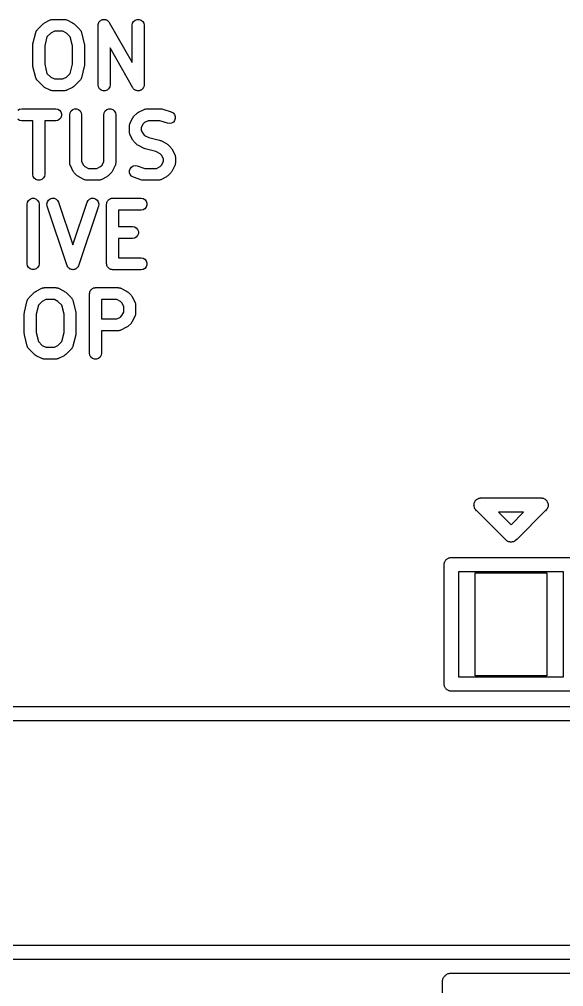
# Model space of a CAD drawing. Extents: x 51 to 149, y -134 to -32.
# Drawn here: x 94.94 to 106.53, y -111.22 to -90.62 of the extents above; entities that cross this region are included whole.
import ezdxf

# ---------------------------------------------------------------- set-up
doc = ezdxf.new("R2010")
doc.units = 0
doc.header["$MEASUREMENT"] = 0
doc.layers.add('BLACK', color=7, linetype='CONTINUOUS')

msp = doc.modelspace()

# ---------------------------------------------------------------- linework, layer by layer
at = {"layer": 'BLACK', "linetype": 'CONTINUOUS'}
for p, q in [((95.4793, -90.6914), (95.6002, -90.6309)), ((95.6002, -90.6309), (95.6072, -90.6288)), ((95.6072, -90.6288), (95.6136, -90.6252)), ((95.6136, -90.6252), (95.6282, -90.6226)), ((95.6282, -90.6226), (95.6425, -90.6184)), ((95.6425, -90.6184), (95.6498, -90.6188)), ((95.6498, -90.6188), (95.657, -90.6175)), ((95.657, -90.6175), (95.8989, -90.6175)), ((95.8989, -90.6175), (95.9061, -90.6188)), ((95.9061, -90.6188), (95.9134, -90.6184)), ((95.9134, -90.6184), (95.9277, -90.6226)), ((95.9277, -90.6226), (95.9423, -90.6252)), ((95.9423, -90.6252), (95.9487, -90.6288)), ((95.9487, -90.6288), (95.9557, -90.6309)), ((95.9557, -90.6309), (96.0767, -90.6914)), ((96.6429, -90.6723), (96.6483, -90.6629)), ((96.6483, -90.6629), (96.657, -90.6556)), ((96.657, -90.6556), (96.6644, -90.6469)), ((96.6644, -90.6469), (96.6738, -90.6415)), ((96.6738, -90.6415), (96.6821, -90.6345)), ((96.6821, -90.6345), (96.6928, -90.6306)), ((96.6928, -90.6306), (96.7027, -90.625)), ((96.7027, -90.625), (96.7133, -90.6232)), ((96.7133, -90.6232), (96.7235, -90.6195)), ((96.7235, -90.6195), (96.7349, -90.6195)), ((96.7349, -90.6195), (96.7461, -90.6175)), ((96.7461, -90.6175), (96.7568, -90.6195)), ((96.7568, -90.6195), (96.7676, -90.6195)), ((96.7676, -90.6195), (96.7783, -90.6233)), ((96.7783, -90.6233), (96.7895, -90.6254)), ((96.7895, -90.6254), (96.7989, -90.6308)), ((96.7989, -90.6308), (96.8091, -90.6345)), ((96.8091, -90.6345), (96.8178, -90.6419)), ((96.8178, -90.6419), (96.8276, -90.6476)), ((96.8276, -90.6476), (96.8346, -90.6559)), ((96.8346, -90.6559), (96.8429, -90.6629)), ((96.8429, -90.6629), (96.8486, -90.6728)), ((97.3519, -90.7011), (97.374, -90.6629)), ((97.374, -90.6629), (97.4078, -90.6345)), ((97.4078, -90.6345), (97.4492, -90.6195)), ((97.4492, -90.6195), (97.4933, -90.6195)), ((97.4933, -90.6195), (97.5348, -90.6345)), ((97.5348, -90.6345), (97.5686, -90.6629)), ((97.5686, -90.6629), (97.5906, -90.7011)), ((95.3, -90.8723), (95.3058, -90.864)), ((95.3058, -90.864), (95.3099, -90.8549)), ((95.3099, -90.8549), (95.3183, -90.8461)), ((95.3183, -90.8461), (95.3253, -90.8361)), ((95.3253, -90.8361), (95.4462, -90.7152)), ((95.4462, -90.7152), (95.4629, -90.7035)), ((95.4629, -90.7035), (95.4793, -90.6914)), ((96.0767, -90.6914), (96.093, -90.7035)), ((96.093, -90.7035), (96.1097, -90.7152)), ((96.1097, -90.7152), (96.2306, -90.8361)), ((96.2306, -90.8361), (96.2376, -90.8461)), ((96.2376, -90.8461), (96.2461, -90.8549)), ((96.2461, -90.8549), (96.2502, -90.864)), ((96.2502, -90.864), (96.2559, -90.8723)), ((96.6186, -90.7445), (96.6206, -90.7333)), ((96.6186, -92.0145), (96.6186, -90.7445)), ((96.6206, -90.7219), (96.6244, -90.7118)), ((96.6206, -90.7333), (96.6206, -90.7219)), ((96.6244, -90.7118), (96.6262, -90.7011)), ((96.6262, -90.7011), (96.6319, -90.6912)), ((96.6319, -90.6912), (96.6359, -90.6805)), ((96.6359, -90.6805), (96.6429, -90.6723)), ((96.8486, -90.6728), (96.8558, -90.6815)), ((96.8558, -90.6815), (97.3443, -91.5363)), ((97.3443, -90.7445), (97.3519, -90.7011)), ((97.3443, -91.5363), (97.3443, -90.7445)), ((97.5906, -90.7011), (97.5983, -90.7445)), ((97.5983, -90.7445), (97.5983, -92.0145)), ((95.2314, -91.1371), (95.2919, -90.8952)), ((95.2919, -90.8952), (95.2968, -90.884)), ((95.2968, -90.884), (95.3, -90.8723)), ((95.5298, -90.9909), (95.4816, -91.1835)), ((95.6113, -90.9094), (95.5298, -90.9909)), ((95.687, -90.8715), (95.6113, -90.9094)), ((95.8689, -90.8715), (95.687, -90.8715)), ((95.9446, -90.9094), (95.8689, -90.8715)), ((96.0261, -90.9909), (95.9446, -90.9094)), ((96.0743, -91.1835), (96.0261, -90.9909)), ((96.2559, -90.8723), (96.2591, -90.884)), ((96.2591, -90.884), (96.264, -90.8952)), ((96.264, -90.8952), (96.3245, -91.1371)), ((95.2276, -91.1679), (95.2303, -91.1526)), ((95.2276, -91.5912), (95.2276, -91.1679)), ((95.2303, -91.1526), (95.2314, -91.1371)), ((95.4816, -91.1835), (95.4816, -91.5756)), ((96.0743, -91.5756), (96.0743, -91.1835)), ((96.3245, -91.1371), (96.3256, -91.1526)), ((96.3256, -91.1526), (96.3283, -91.1679)), ((96.3283, -91.1679), (96.3283, -91.5912)), ((97.361, -92.0775), (96.8726, -91.2227)), ((96.8726, -91.2227), (96.8726, -92.0145)), ((95.2303, -91.6065), (95.2276, -91.5912)), ((95.2314, -91.622), (95.2303, -91.6065)), ((95.2919, -91.8639), (95.2314, -91.622)), ((95.4816, -91.5756), (95.5298, -91.7682)), ((96.0261, -91.7682), (96.0743, -91.5756)), ((96.3245, -91.622), (96.264, -91.8639)), ((96.3256, -91.6065), (96.3245, -91.622)), ((96.3283, -91.5912), (96.3256, -91.6065)), ((95.2968, -91.875), (95.2919, -91.8639)), ((95.3, -91.8868), (95.2968, -91.875)), ((95.3058, -91.895), (95.3, -91.8868)), ((95.3099, -91.9042), (95.3058, -91.895)), ((95.5298, -91.7682), (95.6113, -91.8497)), ((95.6113, -91.8497), (95.687, -91.8875)), ((95.687, -91.8875), (95.8689, -91.8875)), ((95.8689, -91.8875), (95.9446, -91.8497)), ((95.9446, -91.8497), (96.0261, -91.7682)), ((96.2502, -91.895), (96.2461, -91.9042)), ((96.2559, -91.8868), (96.2502, -91.895)), ((96.2591, -91.875), (96.2559, -91.8868)), ((96.264, -91.8639), (96.2591, -91.875)), ((95.3183, -91.9129), (95.3099, -91.9042)), ((95.3253, -91.9229), (95.3183, -91.9129)), ((95.4462, -92.0438), (95.3253, -91.9229)), ((95.4629, -92.0555), (95.4462, -92.0438)), ((95.4793, -92.0676), (95.4629, -92.0555)), ((95.6002, -92.1281), (95.4793, -92.0676)), ((96.0767, -92.0676), (95.9557, -92.1281)), ((96.093, -92.0555), (96.0767, -92.0676)), ((96.1097, -92.0438), (96.093, -92.0555)), ((96.2306, -91.9229), (96.1097, -92.0438)), ((96.2376, -91.9129), (96.2306, -91.9229)), ((96.2461, -91.9042), (96.2376, -91.9129)), ((96.6262, -92.058), (96.6186, -92.0145)), ((96.6483, -92.0962), (96.6262, -92.058)), ((96.6821, -92.1245), (96.6483, -92.0962)), ((96.8429, -92.0962), (96.8091, -92.1245)), ((96.8649, -92.058), (96.8429, -92.0962)), ((96.8726, -92.0145), (96.8649, -92.058)), ((97.3683, -92.0863), (97.361, -92.0775)), ((97.374, -92.0962), (97.3683, -92.0863)), ((97.3823, -92.1031), (97.374, -92.0962)), ((97.3892, -92.1114), (97.3823, -92.1031)), ((97.5599, -92.1035), (97.5525, -92.1122)), ((97.5686, -92.0962), (97.5599, -92.1035)), ((97.574, -92.0868), (97.5686, -92.0962)), ((97.581, -92.0785), (97.574, -92.0868)), ((97.5849, -92.0678), (97.581, -92.0785)), ((97.5906, -92.058), (97.5849, -92.0678)), ((97.5925, -92.0473), (97.5906, -92.058)), ((97.5963, -92.0371), (97.5925, -92.0473)), ((97.5983, -92.0145), (97.5963, -92.0257)), ((97.5963, -92.0257), (97.5963, -92.0371)), ((95.6072, -92.1302), (95.6002, -92.1281)), ((95.6136, -92.1339), (95.6072, -92.1302)), ((95.6282, -92.1364), (95.6136, -92.1339)), ((95.6425, -92.1407), (95.6282, -92.1364)), ((95.6498, -92.1403), (95.6425, -92.1407)), ((95.657, -92.1415), (95.6498, -92.1403)), ((95.8989, -92.1415), (95.657, -92.1415)), ((95.9061, -92.1403), (95.8989, -92.1415)), ((95.9134, -92.1407), (95.9061, -92.1403)), ((95.9277, -92.1364), (95.9134, -92.1407)), ((95.9423, -92.1339), (95.9277, -92.1364)), ((95.9487, -92.1302), (95.9423, -92.1339)), ((95.9557, -92.1281), (95.9487, -92.1302)), ((96.7235, -92.1396), (96.6821, -92.1245)), ((96.7676, -92.1396), (96.7235, -92.1396)), ((96.8091, -92.1245), (96.7676, -92.1396)), ((97.3991, -92.1172), (97.3892, -92.1114)), ((97.4078, -92.1245), (97.3991, -92.1172)), ((97.418, -92.1282), (97.4078, -92.1245)), ((97.4273, -92.1337), (97.418, -92.1282)), ((97.4385, -92.1357), (97.4273, -92.1337)), ((97.4492, -92.1396), (97.4385, -92.1357)), ((97.4601, -92.1396), (97.4492, -92.1396)), ((97.4707, -92.1415), (97.4601, -92.1396)), ((97.482, -92.1396), (97.4707, -92.1415)), ((97.4933, -92.1396), (97.482, -92.1396)), ((97.5035, -92.1359), (97.4933, -92.1396)), ((97.5142, -92.1341), (97.5035, -92.1359)), ((97.5241, -92.1284), (97.5142, -92.1341)), ((97.5348, -92.1245), (97.5241, -92.1284)), ((97.5431, -92.1175), (97.5348, -92.1245)), ((97.5525, -92.1122), (97.5431, -92.1175)), ((94.9101, -92.5522), (94.9483, -92.5302)), ((94.9483, -92.5302), (94.9918, -92.5225)), ((94.9918, -92.5225), (95.7175, -92.5225)), ((95.7175, -92.5225), (95.7609, -92.5302)), ((95.7609, -92.5302), (95.7991, -92.5522)), ((95.7991, -92.5522), (95.8275, -92.586)), ((95.8275, -92.713), (95.7991, -92.7468)), ((95.8275, -92.586), (95.8426, -92.6275)), ((95.8426, -92.6716), (95.8275, -92.713)), ((95.8426, -92.6275), (95.8426, -92.6716)), ((96.0138, -92.6495), (96.0215, -92.6061)), ((96.0138, -93.6776), (96.0138, -92.6495)), ((96.0215, -92.6061), (96.0435, -92.5679)), ((96.0435, -92.5679), (96.0773, -92.5395)), ((96.0773, -92.5395), (96.1188, -92.5245)), ((96.1188, -92.5245), (96.1629, -92.5245)), ((96.1629, -92.5245), (96.2043, -92.5395)), ((96.2043, -92.5395), (96.2381, -92.5679)), ((96.2381, -92.5679), (96.2602, -92.6061)), ((96.2602, -92.6061), (96.2678, -92.6495)), ((96.2678, -92.6495), (96.2678, -93.6476)), ((96.7395, -92.6495), (96.7472, -92.6061)), ((96.7395, -93.6476), (96.7395, -92.6495)), ((96.7472, -92.6061), (96.7692, -92.5679)), ((96.7692, -92.5679), (96.803, -92.5395)), ((96.803, -92.5395), (96.8445, -92.5245)), ((96.8445, -92.5245), (96.8886, -92.5245)), ((96.8886, -92.5245), (96.93, -92.5395)), ((96.93, -92.5395), (96.9638, -92.5679)), ((96.9638, -92.5679), (96.9859, -92.6061)), ((96.9859, -92.6061), (96.9935, -92.6495)), ((96.9935, -92.6495), (96.9935, -93.6776)), ((97.2972, -92.8346), (97.3577, -92.7137)), ((97.3577, -92.7137), (97.3698, -92.6974)), ((97.3698, -92.6974), (97.3815, -92.6807)), ((97.3815, -92.6807), (97.442, -92.6202)), ((97.442, -92.6202), (97.4586, -92.6085)), ((97.4586, -92.6085), (97.475, -92.5964)), ((97.475, -92.5964), (97.5959, -92.5359)), ((97.5959, -92.5359), (97.6029, -92.5338)), ((97.6029, -92.5338), (97.6093, -92.5302)), ((97.6093, -92.5302), (97.6239, -92.5276)), ((97.6239, -92.5276), (97.6382, -92.5234)), ((97.6382, -92.5234), (97.6455, -92.5238)), ((97.6455, -92.5238), (97.6527, -92.5225)), ((97.6527, -92.5225), (97.9551, -92.5225)), ((97.9551, -92.5225), (97.9751, -92.5261)), ((97.9751, -92.5261), (97.9953, -92.529)), ((97.9953, -92.529), (98.1767, -92.5895)), ((98.1767, -92.5895), (98.2155, -92.6105)), ((98.2155, -92.6105), (98.2447, -92.6435)), ((98.2447, -92.6435), (98.2609, -92.6845)), ((98.2609, -92.6845), (98.2622, -92.7286)), ((94.9483, -92.7689), (94.9101, -92.7468)), ((94.9918, -92.7765), (94.9483, -92.7689)), ((95.2276, -92.7765), (94.9918, -92.7765)), ((95.2276, -93.9195), (95.2276, -92.7765)), ((95.7175, -92.7765), (95.4816, -92.7765)), ((95.4816, -92.7765), (95.4816, -93.9195)), ((95.7609, -92.7689), (95.7175, -92.7765)), ((95.7991, -92.7468), (95.7609, -92.7689)), ((97.2838, -92.8914), (97.2851, -92.8842)), ((97.2838, -93.0124), (97.2838, -92.8914)), ((97.2846, -92.8769), (97.2889, -92.8626)), ((97.2851, -92.8842), (97.2846, -92.8769)), ((97.2889, -92.8626), (97.2915, -92.848)), ((97.2915, -92.848), (97.2951, -92.8416)), ((97.2951, -92.8416), (97.2972, -92.8346)), ((97.5757, -92.8457), (97.5378, -92.9214)), ((97.5378, -92.9214), (97.5378, -92.9824)), ((97.607, -92.8144), (97.5757, -92.8457)), ((97.6827, -92.7765), (97.607, -92.8144)), ((97.9345, -92.7765), (97.6827, -92.7765)), ((98.0964, -92.8305), (97.9345, -92.7765)), ((98.14, -92.837), (98.0964, -92.8305)), ((98.1832, -92.8281), (98.14, -92.837)), ((98.2208, -92.805), (98.1832, -92.8281)), ((98.2482, -92.7705), (98.2208, -92.805)), ((98.2622, -92.7286), (98.2482, -92.7705)), ((97.2851, -93.0196), (97.2838, -93.0124)), ((97.2846, -93.0269), (97.2851, -93.0196)), ((97.2889, -93.0412), (97.2846, -93.0269)), ((97.2915, -93.0558), (97.2889, -93.0412)), ((97.2951, -93.0622), (97.2915, -93.0558)), ((97.2972, -93.0692), (97.2951, -93.0622)), ((97.3577, -93.1901), (97.2972, -93.0692)), ((97.5378, -92.9824), (97.5757, -93.0581)), ((97.5757, -93.0581), (97.607, -93.0894)), ((97.607, -93.0894), (97.697, -93.1345)), ((97.697, -93.1345), (97.9254, -93.1916)), ((97.3698, -93.2065), (97.3577, -93.1901)), ((97.3815, -93.2231), (97.3698, -93.2065)), ((97.442, -93.2836), (97.3815, -93.2231)), ((97.4586, -93.2953), (97.442, -93.2836)), ((97.475, -93.3074), (97.4586, -93.2953)), ((97.5959, -93.3679), (97.475, -93.3074)), ((97.9254, -93.1916), (97.9381, -93.1972)), ((97.9381, -93.1972), (97.9514, -93.2012)), ((97.9514, -93.2012), (98.0724, -93.2616)), ((98.0724, -93.2616), (98.0887, -93.2738)), ((98.0887, -93.2738), (98.1054, -93.2854)), ((98.1054, -93.2854), (98.1659, -93.3459)), ((97.6092, -93.3718), (97.5959, -93.3679)), ((97.6219, -93.3775), (97.6092, -93.3718)), ((97.8503, -93.4346), (97.6219, -93.3775)), ((97.9403, -93.4796), (97.8503, -93.4346)), ((97.9717, -93.5109), (97.9403, -93.4796)), ((98.0095, -93.5866), (97.9717, -93.5109)), ((98.1659, -93.3459), (98.1775, -93.3626)), ((98.1775, -93.3626), (98.1896, -93.3789)), ((98.1896, -93.3789), (98.2501, -93.4999)), ((98.2501, -93.4999), (98.2522, -93.5069)), ((98.2522, -93.5069), (98.2559, -93.5132)), ((98.2559, -93.5132), (98.2585, -93.5279)), ((98.2585, -93.5279), (98.2627, -93.5421)), ((98.2627, -93.5421), (98.2623, -93.5495)), ((96.0151, -93.6848), (96.0138, -93.6776)), ((96.0146, -93.6921), (96.0151, -93.6848)), ((96.0189, -93.7064), (96.0146, -93.6921)), ((96.0215, -93.7211), (96.0189, -93.7064)), ((96.0251, -93.7274), (96.0215, -93.7211)), ((96.0272, -93.7344), (96.0251, -93.7274)), ((96.0877, -93.8554), (96.0272, -93.7344)), ((96.2678, -93.6476), (96.3057, -93.7233)), ((96.3057, -93.7233), (96.337, -93.7547)), ((96.337, -93.7547), (96.4127, -93.7925)), ((96.5946, -93.7925), (96.6703, -93.7547)), ((96.6703, -93.7547), (96.7017, -93.7233)), ((96.7017, -93.7233), (96.7395, -93.6476)), ((96.9801, -93.7344), (96.9196, -93.8554)), ((96.9822, -93.7274), (96.9801, -93.7344)), ((96.9859, -93.7211), (96.9822, -93.7274)), ((96.9885, -93.7064), (96.9859, -93.7211)), ((96.9927, -93.6921), (96.9885, -93.7064)), ((96.9935, -93.6776), (96.9923, -93.6848)), ((96.9923, -93.6848), (96.9927, -93.6921)), ((97.3266, -93.764), (97.3641, -93.7409)), ((97.3641, -93.7409), (97.4073, -93.7321)), ((97.4073, -93.7321), (97.451, -93.7386)), ((97.451, -93.7386), (97.6129, -93.7925)), ((97.8646, -93.7925), (97.9403, -93.7547)), ((97.9403, -93.7547), (97.9717, -93.7233)), ((97.9717, -93.7233), (98.0095, -93.6476)), ((98.0095, -93.6476), (98.0095, -93.5866)), ((98.2501, -93.7344), (98.1896, -93.8554)), ((98.2522, -93.7274), (98.2501, -93.7344)), ((98.2559, -93.7211), (98.2522, -93.7274)), ((98.2585, -93.7064), (98.2559, -93.7211)), ((98.2627, -93.6921), (98.2585, -93.7064)), ((98.2623, -93.5495), (98.2635, -93.5567)), ((98.2635, -93.6776), (98.2623, -93.6848)), ((98.2623, -93.6848), (98.2627, -93.6921)), ((98.2635, -93.5567), (98.2635, -93.6776)), ((95.2353, -93.963), (95.2276, -93.9195)), ((95.4816, -93.9195), (95.474, -93.963)), ((96.0998, -93.8717), (96.0877, -93.8554)), ((96.1115, -93.8884), (96.0998, -93.8717)), ((96.172, -93.9488), (96.1115, -93.8884)), ((96.1886, -93.9605), (96.172, -93.9488)), ((96.205, -93.9726), (96.1886, -93.9605)), ((96.4127, -93.7925), (96.5946, -93.7925)), ((96.8187, -93.9605), (96.8024, -93.9726)), ((96.8354, -93.9488), (96.8187, -93.9605)), ((96.8959, -93.8884), (96.8354, -93.9488)), ((96.9075, -93.8717), (96.8959, -93.8884)), ((96.9196, -93.8554), (96.9075, -93.8717)), ((97.2852, -93.8404), (97.2991, -93.7986)), ((97.2864, -93.8845), (97.2852, -93.8404)), ((97.3026, -93.9255), (97.2864, -93.8845)), ((97.2991, -93.7986), (97.3266, -93.764)), ((97.3319, -93.9585), (97.3026, -93.9255)), ((97.3707, -93.9795), (97.3319, -93.9585)), ((97.6129, -93.7925), (97.8646, -93.7925)), ((98.0887, -93.9605), (98.0724, -93.9726)), ((98.1054, -93.9488), (98.0887, -93.9605)), ((98.1659, -93.8884), (98.1054, -93.9488)), ((98.1775, -93.8717), (98.1659, -93.8884)), ((98.1896, -93.8554), (98.1775, -93.8717)), ((95.2573, -94.0012), (95.2353, -93.963)), ((95.2911, -94.0295), (95.2573, -94.0012)), ((95.3326, -94.0446), (95.2911, -94.0295)), ((95.3767, -94.0446), (95.3326, -94.0446)), ((95.4181, -94.0295), (95.3767, -94.0446)), ((95.4519, -94.0012), (95.4181, -94.0295)), ((95.474, -93.963), (95.4519, -94.0012)), ((96.3259, -94.0331), (96.205, -93.9726)), ((96.3329, -94.0352), (96.3259, -94.0331)), ((96.3393, -94.0389), (96.3329, -94.0352)), ((96.3539, -94.0414), (96.3393, -94.0389)), ((96.3682, -94.0457), (96.3539, -94.0414)), ((96.3755, -94.0453), (96.3682, -94.0457)), ((96.3827, -94.0465), (96.3755, -94.0453)), ((96.6246, -94.0465), (96.3827, -94.0465)), ((96.6318, -94.0453), (96.6246, -94.0465)), ((96.6391, -94.0457), (96.6318, -94.0453)), ((96.6534, -94.0414), (96.6391, -94.0457)), ((96.6681, -94.0389), (96.6534, -94.0414)), ((96.6744, -94.0352), (96.6681, -94.0389)), ((96.6814, -94.0331), (96.6744, -94.0352)), ((96.8024, -93.9726), (96.6814, -94.0331)), ((97.5521, -94.04), (97.3707, -93.9795)), ((97.5722, -94.043), (97.5521, -94.04)), ((97.5922, -94.0465), (97.5722, -94.043)), ((97.8946, -94.0465), (97.5922, -94.0465)), ((97.9018, -94.0453), (97.8946, -94.0465)), ((97.9091, -94.0457), (97.9018, -94.0453)), ((97.9234, -94.0414), (97.9091, -94.0457)), ((97.9381, -94.0389), (97.9234, -94.0414)), ((97.9444, -94.0352), (97.9381, -94.0389)), ((97.9514, -94.0331), (97.9444, -94.0352)), ((98.0724, -93.9726), (97.9514, -94.0331)), ((95.1067, -94.5545), (95.1143, -94.5111)), ((95.1067, -95.8245), (95.1067, -94.5545)), ((95.1143, -94.5111), (95.1364, -94.4729)), ((95.1364, -94.4729), (95.1702, -94.4445)), ((95.1702, -94.4445), (95.2116, -94.4295)), ((95.2116, -94.4295), (95.2557, -94.4295)), ((95.2557, -94.4295), (95.2972, -94.4445)), ((95.2972, -94.4445), (95.331, -94.4729)), ((95.331, -94.4729), (95.353, -94.5111)), ((95.353, -94.5111), (95.3607, -94.5545)), ((95.3607, -94.5545), (95.3607, -95.8245)), ((95.5301, -94.5511), (95.5389, -94.5078)), ((95.5365, -94.5947), (95.5301, -94.5511)), ((95.5389, -94.5078), (95.562, -94.4703)), ((95.562, -94.4703), (95.5965, -94.4428)), ((95.5965, -94.4428), (95.6384, -94.4289)), ((95.6384, -94.4289), (95.6825, -94.4301)), ((95.6825, -94.4301), (95.7235, -94.4463)), ((95.7235, -94.4463), (95.7565, -94.4756)), ((95.7565, -94.4756), (95.7775, -94.5144)), ((95.7775, -94.5144), (96.0803, -95.4229)), ((96.0803, -95.4229), (96.3832, -94.5144)), ((96.3832, -94.5144), (96.4042, -94.4756)), ((96.4042, -94.4756), (96.4372, -94.4463)), ((96.4372, -94.4463), (96.4782, -94.4301)), ((96.4782, -94.4301), (96.5223, -94.4289)), ((96.5223, -94.4289), (96.5641, -94.4428)), ((96.5641, -94.4428), (96.5987, -94.4703)), ((96.5987, -94.4703), (96.6218, -94.5078)), ((96.6218, -94.5078), (96.6306, -94.5511)), ((96.6306, -94.5511), (96.6242, -94.5947)), ((96.8, -94.5545), (96.8019, -94.5436)), ((96.8, -95.8245), (96.8, -94.5545)), ((96.8019, -94.5325), (96.8057, -94.522)), ((96.8019, -94.5436), (96.8019, -94.5325)), ((96.8057, -94.522), (96.8077, -94.5111)), ((96.8077, -94.5111), (96.8132, -94.5015)), ((96.8132, -94.5015), (96.817, -94.491)), ((96.817, -94.491), (96.8242, -94.4825)), ((96.8242, -94.4825), (96.8297, -94.4729)), ((96.8297, -94.4729), (96.8382, -94.4657)), ((96.8382, -94.4657), (96.8454, -94.4572)), ((96.8454, -94.4572), (96.855, -94.4517)), ((96.855, -94.4517), (96.8635, -94.4445)), ((96.8635, -94.4445), (96.8739, -94.4407)), ((96.8739, -94.4407), (96.8836, -94.4352)), ((96.8836, -94.4352), (96.8945, -94.4333)), ((96.8945, -94.4333), (96.905, -94.4295)), ((96.905, -94.4295), (96.9161, -94.4295)), ((96.9161, -94.4295), (96.927, -94.4275)), ((96.927, -94.4275), (97.5318, -94.4275)), ((97.5318, -94.4275), (97.5752, -94.4352)), ((97.5752, -94.4352), (97.6134, -94.4572)), ((97.6134, -94.4572), (97.6418, -94.491)), ((97.6418, -94.491), (97.6568, -94.5325)), ((97.6568, -94.5766), (97.6418, -94.618)), ((97.6568, -94.5325), (97.6568, -94.5766)), ((95.9599, -95.8647), (95.5365, -94.5947)), ((96.6242, -94.5947), (96.2008, -95.8647)), ((97.5318, -94.6815), (97.054, -94.6815)), ((97.054, -94.6815), (97.054, -95.0323)), ((97.5752, -94.6739), (97.5318, -94.6815)), ((97.6134, -94.6518), (97.5752, -94.6739)), ((97.6418, -94.618), (97.6134, -94.6518)), ((97.054, -95.0323), (97.3503, -95.0323)), ((97.3503, -95.0323), (97.3938, -95.0399)), ((97.3938, -95.0399), (97.432, -95.062)), ((97.432, -95.062), (97.4603, -95.0958)), ((97.4603, -95.0958), (97.4754, -95.1372)), ((97.4754, -95.1813), (97.4603, -95.2228)), ((97.4754, -95.1372), (97.4754, -95.1813)), ((97.3503, -95.2863), (97.054, -95.2863)), ((97.054, -95.2863), (97.054, -95.6975)), ((97.3938, -95.2786), (97.3503, -95.2863)), ((97.432, -95.2566), (97.3938, -95.2786)), ((97.4603, -95.2228), (97.432, -95.2566)), ((97.054, -95.6975), (97.5318, -95.6975)), ((97.5318, -95.6975), (97.5752, -95.7052)), ((97.5752, -95.7052), (97.6134, -95.7272)), ((97.6134, -95.7272), (97.6418, -95.761)), ((97.6418, -95.761), (97.6568, -95.8025)), ((97.6568, -95.8025), (97.6568, -95.8466)), ((95.1143, -95.868), (95.1067, -95.8245)), ((95.1364, -95.9062), (95.1143, -95.868)), ((95.1702, -95.9345), (95.1364, -95.9062)), ((95.2116, -95.9496), (95.1702, -95.9345)), ((95.2557, -95.9496), (95.2116, -95.9496)), ((95.2972, -95.9345), (95.2557, -95.9496)), ((95.331, -95.9062), (95.2972, -95.9345)), ((95.353, -95.868), (95.331, -95.9062)), ((95.3607, -95.8245), (95.353, -95.868)), ((95.9615, -95.8678), (95.9599, -95.8647)), ((95.9622, -95.8712), (95.9615, -95.8678)), ((95.972, -95.8871), (95.9622, -95.8712)), ((95.9809, -95.9035), (95.972, -95.8871)), ((95.9835, -95.9058), (95.9809, -95.9035)), ((95.9853, -95.9088), (95.9835, -95.9058)), ((95.9999, -95.9204), (95.9853, -95.9088)), ((96.0139, -95.9327), (95.9999, -95.9204)), ((96.0171, -95.934), (96.0139, -95.9327)), ((96.0199, -95.9362), (96.0171, -95.934)), ((96.0376, -95.9421), (96.0199, -95.9362)), ((96.0549, -95.9489), (96.0376, -95.9421)), ((96.0584, -95.949), (96.0549, -95.9489)), ((96.0617, -95.9501), (96.0584, -95.949)), ((96.0803, -95.9496), (96.0617, -95.9501)), ((96.099, -95.9501), (96.0803, -95.9496)), ((96.1023, -95.949), (96.099, -95.9501)), ((96.1058, -95.9489), (96.1023, -95.949)), ((96.1231, -95.9421), (96.1058, -95.9489)), ((96.1408, -95.9362), (96.1231, -95.9421)), ((96.1436, -95.934), (96.1408, -95.9362)), ((96.1468, -95.9327), (96.1436, -95.934)), ((96.1608, -95.9204), (96.1468, -95.9327)), ((96.1754, -95.9088), (96.1608, -95.9204)), ((96.1772, -95.9058), (96.1754, -95.9088)), ((96.1798, -95.9035), (96.1772, -95.9058)), ((96.1887, -95.8871), (96.1798, -95.9035)), ((96.1984, -95.8712), (96.1887, -95.8871)), ((96.1992, -95.8678), (96.1984, -95.8712)), ((96.2008, -95.8647), (96.1992, -95.8678)), ((96.8019, -95.8355), (96.8, -95.8245)), ((96.8019, -95.8466), (96.8019, -95.8355)), ((96.8057, -95.857), (96.8019, -95.8466)), ((96.8077, -95.868), (96.8057, -95.857)), ((96.8132, -95.8776), (96.8077, -95.868)), ((96.817, -95.888), (96.8132, -95.8776)), ((96.8242, -95.8965), (96.817, -95.888)), ((96.8297, -95.9062), (96.8242, -95.8965)), ((96.8382, -95.9133), (96.8297, -95.9062)), ((96.8454, -95.9218), (96.8382, -95.9133)), ((96.855, -95.9274), (96.8454, -95.9218)), ((96.8635, -95.9345), (96.855, -95.9274)), ((96.8739, -95.9383), (96.8635, -95.9345)), ((96.8836, -95.9439), (96.8739, -95.9383)), ((96.8945, -95.9458), (96.8836, -95.9439)), ((96.905, -95.9496), (96.8945, -95.9458)), ((96.9161, -95.9496), (96.905, -95.9496)), ((96.927, -95.9515), (96.9161, -95.9496)), ((97.5318, -95.9515), (96.927, -95.9515)), ((97.5752, -95.9439), (97.5318, -95.9515)), ((97.6134, -95.9218), (97.5752, -95.9439)), ((97.6418, -95.888), (97.6134, -95.9218)), ((97.6568, -95.8466), (97.6418, -95.888)), ((95.1439, -96.5511), (95.2648, -96.4302)), ((95.2648, -96.4302), (95.2815, -96.4185)), ((95.2815, -96.4185), (95.2978, -96.4064)), ((95.2978, -96.4064), (95.4188, -96.3459)), ((95.4188, -96.3459), (95.4258, -96.3438)), ((95.4258, -96.3438), (95.4321, -96.3402)), ((95.4321, -96.3402), (95.4468, -96.3376)), ((95.4468, -96.3376), (95.4611, -96.3334)), ((95.4611, -96.3334), (95.4684, -96.3338)), ((95.4684, -96.3338), (95.4756, -96.3325)), ((95.4756, -96.3325), (95.7175, -96.3325)), ((95.7175, -96.3325), (95.7247, -96.3338)), ((95.7247, -96.3338), (95.732, -96.3334)), ((95.732, -96.3334), (95.7463, -96.3376)), ((95.7463, -96.3376), (95.7609, -96.3402)), ((95.7609, -96.3402), (95.7673, -96.3438)), ((95.7673, -96.3438), (95.7743, -96.3459)), ((95.7743, -96.3459), (95.8952, -96.4064)), ((95.8952, -96.4064), (95.9116, -96.4185)), ((95.9116, -96.4185), (95.9282, -96.4302)), ((95.9282, -96.4302), (96.0492, -96.5511)), ((96.4391, -96.4375), (96.4429, -96.427)), ((96.4429, -96.427), (96.4448, -96.4161)), ((96.4448, -96.4161), (96.4504, -96.4065)), ((96.4504, -96.4065), (96.4542, -96.396)), ((96.4542, -96.396), (96.4613, -96.3875)), ((96.4613, -96.3875), (96.4669, -96.3779)), ((96.4669, -96.3779), (96.4754, -96.3707)), ((96.4754, -96.3707), (96.4825, -96.3622)), ((96.4825, -96.3622), (96.4921, -96.3567)), ((96.4921, -96.3567), (96.5006, -96.3495)), ((96.5006, -96.3495), (96.5111, -96.3457)), ((96.5111, -96.3457), (96.5207, -96.3402)), ((96.5207, -96.3402), (96.5317, -96.3383)), ((96.5317, -96.3383), (96.5421, -96.3345)), ((96.5421, -96.3345), (96.5532, -96.3345)), ((96.5532, -96.3345), (96.5641, -96.3325)), ((96.5641, -96.3325), (97.048, -96.3325)), ((97.048, -96.3325), (97.0552, -96.3338)), ((97.0552, -96.3338), (97.0625, -96.3334)), ((97.0625, -96.3334), (97.0767, -96.3376)), ((97.0767, -96.3376), (97.0914, -96.3402)), ((97.0914, -96.3402), (97.0977, -96.3438)), ((97.0977, -96.3438), (97.1048, -96.3459)), ((97.1048, -96.3459), (97.2257, -96.4064)), ((97.2257, -96.4064), (97.2421, -96.4185)), ((97.2421, -96.4185), (97.2587, -96.4302)), ((97.2587, -96.4302), (97.3192, -96.4907)), ((95.05, -96.8521), (95.1105, -96.6101)), ((95.1105, -96.6101), (95.1154, -96.599)), ((95.1154, -96.599), (95.1186, -96.5873)), ((95.1186, -96.5873), (95.1243, -96.579)), ((95.1243, -96.579), (95.1284, -96.5699)), ((95.1284, -96.5699), (95.1369, -96.5611)), ((95.1369, -96.5611), (95.1439, -96.5511)), ((95.4299, -96.6244), (95.3483, -96.7059)), ((95.5056, -96.5865), (95.4299, -96.6244)), ((95.6875, -96.5865), (95.5056, -96.5865)), ((95.7632, -96.6244), (95.6875, -96.5865)), ((95.8447, -96.7059), (95.7632, -96.6244)), ((96.0492, -96.5511), (96.0562, -96.5611)), ((96.0562, -96.5611), (96.0646, -96.5699)), ((96.0646, -96.5699), (96.0687, -96.579)), ((96.0687, -96.579), (96.0745, -96.5873)), ((96.0745, -96.5873), (96.0776, -96.599)), ((96.0776, -96.599), (96.0826, -96.6101)), ((96.0826, -96.6101), (96.1431, -96.8521)), ((96.4371, -96.4595), (96.4391, -96.4486)), ((96.4371, -97.7295), (96.4371, -96.4595)), ((96.4391, -96.4486), (96.4391, -96.4375)), ((96.6911, -96.5865), (96.6911, -96.9978)), ((97.018, -96.5865), (96.6911, -96.5865)), ((97.0937, -96.6244), (97.018, -96.5865)), ((97.125, -96.6557), (97.0937, -96.6244)), ((97.3192, -96.4907), (97.3309, -96.5074)), ((97.3309, -96.5074), (97.343, -96.5237)), ((97.343, -96.5237), (97.4035, -96.6446)), ((95.3483, -96.7059), (95.3002, -96.8985)), ((95.8929, -96.8985), (95.8447, -96.7059)), ((97.1629, -96.7314), (97.125, -96.6557)), ((97.1629, -96.8529), (97.1629, -96.7314)), ((97.4035, -96.6446), (97.4055, -96.6516)), ((97.4055, -96.6516), (97.4092, -96.658)), ((97.4092, -96.658), (97.4118, -96.6726)), ((97.4118, -96.6726), (97.416, -96.6869)), ((97.416, -96.6869), (97.4156, -96.6942)), ((97.4156, -96.6942), (97.4169, -96.7014)), ((97.4169, -96.7014), (97.4169, -96.8829)), ((95.0462, -96.8829), (95.0489, -96.8676)), ((95.0462, -97.3062), (95.0462, -96.8829)), ((95.0489, -96.8676), (95.05, -96.8521)), ((95.3002, -96.8985), (95.3002, -97.2906)), ((95.8929, -97.2906), (95.8929, -96.8985)), ((96.1431, -96.8521), (96.1442, -96.8676)), ((96.1442, -96.8676), (96.1469, -96.8829)), ((96.1469, -96.8829), (96.1469, -97.3062)), ((96.6911, -96.9978), (97.018, -96.9978)), ((97.018, -96.9978), (97.0937, -96.9599)), ((97.0937, -96.9599), (97.125, -96.9286)), ((97.125, -96.9286), (97.1629, -96.8529)), ((97.4035, -96.9397), (97.343, -97.0606)), ((97.4055, -96.9326), (97.4035, -96.9397)), ((97.4092, -96.9263), (97.4055, -96.9326)), ((97.4118, -96.9116), (97.4092, -96.9263)), ((97.416, -96.8974), (97.4118, -96.9116)), ((97.4169, -96.8829), (97.4156, -96.8901)), ((97.4156, -96.8901), (97.416, -96.8974)), ((97.048, -97.2518), (96.6911, -97.2518)), ((96.6911, -97.2518), (96.6911, -97.7295)), ((97.0552, -97.2505), (97.048, -97.2518)), ((97.0625, -97.2509), (97.0552, -97.2505)), ((97.0767, -97.2467), (97.0625, -97.2509)), ((97.0914, -97.2441), (97.0767, -97.2467)), ((97.0977, -97.2404), (97.0914, -97.2441)), ((97.1048, -97.2384), (97.0977, -97.2404)), ((97.2257, -97.1779), (97.1048, -97.2384)), ((97.242, -97.1658), (97.2257, -97.1779)), ((97.2587, -97.1541), (97.242, -97.1658)), ((97.3192, -97.0936), (97.2587, -97.1541)), ((97.3309, -97.0769), (97.3192, -97.0936)), ((97.343, -97.0606), (97.3309, -97.0769)), ((95.0489, -97.3215), (95.0462, -97.3062)), ((95.05, -97.337), (95.0489, -97.3215)), ((95.1105, -97.5789), (95.05, -97.337)), ((95.3002, -97.2906), (95.3483, -97.4832)), ((95.8447, -97.4832), (95.8929, -97.2906)), ((96.1431, -97.337), (96.0826, -97.5789)), ((96.1442, -97.3215), (96.1431, -97.337)), ((96.1469, -97.3062), (96.1442, -97.3215)), ((95.1154, -97.59), (95.1105, -97.5789)), ((95.1186, -97.6018), (95.1154, -97.59)), ((95.1243, -97.61), (95.1186, -97.6018)), ((95.1284, -97.6192), (95.1243, -97.61)), ((95.1369, -97.6279), (95.1284, -97.6192)), ((95.1439, -97.6379), (95.1369, -97.6279)), ((95.2648, -97.7588), (95.1439, -97.6379)), ((95.3483, -97.4832), (95.4299, -97.5647)), ((95.4299, -97.5647), (95.5056, -97.6025)), ((95.5056, -97.6025), (95.6875, -97.6025)), ((95.6875, -97.6025), (95.7632, -97.5647)), ((95.7632, -97.5647), (95.8447, -97.4832)), ((96.0492, -97.6379), (95.9282, -97.7588)), ((96.0562, -97.6279), (96.0492, -97.6379)), ((96.0646, -97.6192), (96.0562, -97.6279)), ((96.0687, -97.61), (96.0646, -97.6192)), ((96.0745, -97.6018), (96.0687, -97.61)), ((96.0776, -97.59), (96.0745, -97.6018)), ((96.0826, -97.5789), (96.0776, -97.59)), ((95.2815, -97.7705), (95.2648, -97.7588)), ((95.2978, -97.7826), (95.2815, -97.7705)), ((95.4188, -97.8431), (95.2978, -97.7826)), ((95.4258, -97.8452), (95.4188, -97.8431)), ((95.4321, -97.8489), (95.4258, -97.8452)), ((95.4468, -97.8514), (95.4321, -97.8489)), ((95.4611, -97.8557), (95.4468, -97.8514)), ((95.4684, -97.8553), (95.4611, -97.8557)), ((95.4756, -97.8565), (95.4684, -97.8553)), ((95.7175, -97.8565), (95.4756, -97.8565)), ((95.7247, -97.8553), (95.7175, -97.8565)), ((95.732, -97.8557), (95.7247, -97.8553)), ((95.7463, -97.8514), (95.732, -97.8557)), ((95.7609, -97.8489), (95.7463, -97.8514)), ((95.7673, -97.8452), (95.7609, -97.8489)), ((95.7743, -97.8431), (95.7673, -97.8452)), ((95.8952, -97.7826), (95.7743, -97.8431)), ((95.9116, -97.7705), (95.8952, -97.7826)), ((95.9282, -97.7588), (95.9116, -97.7705)), ((96.4448, -97.773), (96.4371, -97.7295)), ((96.4669, -97.8112), (96.4448, -97.773)), ((96.5006, -97.8395), (96.4669, -97.8112)), ((96.5421, -97.8546), (96.5006, -97.8395)), ((96.5862, -97.8546), (96.5421, -97.8546)), ((96.6276, -97.8395), (96.5862, -97.8546)), ((96.6614, -97.8112), (96.6276, -97.8395)), ((96.6835, -97.773), (96.6614, -97.8112)), ((96.6911, -97.7295), (96.6835, -97.773)), ((104.621, -100.978), (104.623, -100.958)), ((104.623, -100.938), (104.625, -100.932)), ((104.623, -100.958), (104.623, -100.938)), ((104.625, -100.932), (104.626, -100.925)), ((104.626, -100.925), (104.634, -100.907)), ((104.634, -100.907), (104.641, -100.888)), ((104.641, -100.888), (104.645, -100.882)), ((104.645, -100.882), (104.648, -100.876)), ((104.648, -100.876), (104.663, -100.862)), ((104.663, -100.862), (104.676, -100.846)), ((104.676, -100.846), (104.681, -100.843)), ((104.681, -100.843), (104.686, -100.838)), ((104.686, -100.838), (104.705, -100.83)), ((104.705, -100.83), (104.722, -100.82)), ((104.722, -100.82), (104.729, -100.818)), ((104.729, -100.818), (104.735, -100.816)), ((104.735, -100.816), (104.755, -100.814)), ((104.755, -100.814), (104.762, -100.813)), ((104.762, -100.813), (104.768, -100.813)), ((104.768, -100.813), (104.788, -100.811)), ((104.788, -100.811), (104.795, -100.813)), ((104.795, -100.813), (106.025, -100.813)), ((106.025, -100.813), (106.032, -100.811)), ((106.032, -100.811), (106.052, -100.813)), ((106.052, -100.813), (106.058, -100.813)), ((106.058, -100.813), (106.065, -100.814)), ((106.065, -100.814), (106.085, -100.816)), ((106.085, -100.816), (106.091, -100.818)), ((106.091, -100.818), (106.098, -100.82)), ((106.098, -100.82), (106.115, -100.83)), ((106.115, -100.83), (106.134, -100.838)), ((106.134, -100.838), (106.139, -100.843)), ((106.139, -100.843), (106.144, -100.846)), ((106.144, -100.846), (106.157, -100.862)), ((106.157, -100.862), (106.172, -100.876)), ((106.172, -100.876), (106.175, -100.882)), ((106.175, -100.882), (106.179, -100.888)), ((106.179, -100.888), (106.186, -100.907)), ((106.186, -100.907), (106.194, -100.925)), ((106.194, -100.925), (106.195, -100.932)), ((106.195, -100.932), (106.197, -100.938)), ((106.197, -100.938), (106.197, -100.958)), ((106.197, -100.958), (106.199, -100.978)), ((104.623, -100.985), (104.621, -100.978)), ((104.623, -100.992), (104.623, -100.985)), ((104.63, -101.011), (104.623, -100.992)), ((104.635, -101.03), (104.63, -101.011)), ((104.639, -101.036), (104.635, -101.03)), ((104.641, -101.042), (104.639, -101.036)), ((104.654, -101.058), (104.641, -101.042)), ((104.658, -101.063), (104.654, -101.058)), ((104.663, -101.068), (104.658, -101.063)), ((104.676, -101.084), (104.663, -101.068)), ((104.681, -101.087), (104.676, -101.084)), ((105.312, -101.717), (104.681, -101.087)), ((105.143, -101.117), (105.41, -101.384)), ((105.677, -101.117), (105.143, -101.117)), ((105.41, -101.384), (105.677, -101.117)), ((106.139, -101.087), (105.537, -101.689)), ((106.144, -101.084), (106.139, -101.087)), ((106.157, -101.068), (106.144, -101.084)), ((106.162, -101.063), (106.157, -101.068)), ((106.166, -101.058), (106.162, -101.063)), ((106.179, -101.042), (106.166, -101.058)), ((106.181, -101.036), (106.179, -101.042)), ((106.185, -101.03), (106.181, -101.036)), ((106.19, -101.011), (106.185, -101.03)), ((106.197, -100.992), (106.19, -101.011)), ((106.199, -100.978), (106.197, -100.985)), ((106.197, -100.985), (106.197, -100.992)), ((105.321, -101.727), (105.312, -101.717)), ((105.312, -101.717), (105.312, -101.717)), ((105.334, -101.732), (105.321, -101.727)), ((105.345, -101.74), (105.334, -101.732)), ((105.358, -101.744), (105.345, -101.74)), ((105.37, -101.749), (105.358, -101.744)), ((105.383, -101.751), (105.37, -101.749)), ((105.397, -101.754), (105.383, -101.751)), ((105.41, -101.753), (105.397, -101.754)), ((105.423, -101.754), (105.41, -101.753)), ((105.437, -101.751), (105.423, -101.754)), ((105.45, -101.749), (105.437, -101.751)), ((105.462, -101.744), (105.45, -101.749)), ((105.475, -101.74), (105.462, -101.744)), ((105.486, -101.732), (105.475, -101.74)), ((105.499, -101.727), (105.486, -101.732)), ((105.537, -101.689), (105.499, -101.727)), ((103.988, -102.208), (103.992, -102.195)), ((103.992, -102.195), (103.995, -102.182)), ((103.995, -102.182), (104.001, -102.17)), ((104.001, -102.17), (104.006, -102.158)), ((104.006, -102.158), (104.015, -102.147)), ((104.015, -102.147), (104.021, -102.136)), ((104.021, -102.136), (104.032, -102.127)), ((104.032, -102.127), (104.041, -102.116)), ((104.041, -102.116), (104.052, -102.11)), ((104.052, -102.11), (104.063, -102.101)), ((104.063, -102.101), (104.075, -102.096)), ((104.075, -102.096), (104.087, -102.09)), ((104.087, -102.09), (104.1, -102.087)), ((104.1, -102.087), (104.113, -102.083)), ((104.113, -102.083), (119.407, -102.083)), ((103.988, -102.262), (103.988, -102.208)), ((103.988, -104.748), (103.988, -102.262)), ((103.988, -102.262), (103.988, -102.262)), ((104.292, -102.387), (104.292, -104.623)), ((106.528, -102.387), (104.292, -102.387)), ((104.648, -104.605), (104.648, -102.405)), ((104.648, -102.405), (106.172, -102.405)), ((106.172, -102.405), (106.172, -104.605)), ((106.528, -104.623), (106.528, -102.387)), ((104.292, -104.623), (106.528, -104.623)), ((106.172, -104.605), (104.648, -104.605)), ((103.988, -104.802), (103.988, -104.748)), ((103.992, -104.815), (103.988, -104.802)), ((103.995, -104.828), (103.992, -104.815)), ((104.001, -104.84), (103.995, -104.828)), ((104.006, -104.852), (104.001, -104.84)), ((104.015, -104.863), (104.006, -104.852)), ((104.021, -104.874), (104.015, -104.863)), ((104.032, -104.883), (104.021, -104.874)), ((104.041, -104.894), (104.032, -104.883)), ((104.052, -104.9), (104.041, -104.894)), ((104.063, -104.909), (104.052, -104.9)), ((104.075, -104.914), (104.063, -104.909)), ((104.087, -104.92), (104.075, -104.914)), ((104.1, -104.923), (104.087, -104.92)), ((104.113, -104.927), (104.1, -104.923)), ((119.407, -104.927), (104.113, -104.927)), ((81.2531, -105.258), (139.727, -105.258)), ((109.941, -105.562), (81.4324, -105.562)), ((81.4324, -110.338), (139.548, -110.338)), ((139.727, -110.642), (81.2531, -110.642)), ((103.955, -111.076), (103.958, -111.059)), ((103.958, -111.059), (103.967, -111.044)), ((103.967, -111.044), (103.972, -111.028)), ((103.972, -111.028), (103.983, -111.015)), ((103.983, -111.015), (103.992, -111.001)), ((103.992, -111.001), (104.005, -110.99)), ((104.005, -110.99), (104.016, -110.977)), ((104.016, -110.977), (104.03, -110.968)), ((104.03, -110.968), (104.043, -110.957)), ((104.043, -110.957), (104.059, -110.952)), ((104.059, -110.952), (104.074, -110.943)), ((104.074, -110.943), (104.091, -110.94)), ((104.091, -110.94), (104.106, -110.935)), ((104.106, -110.935), (104.123, -110.935)), ((104.123, -110.935), (104.123, -110.934)), ((104.123, -110.934), (106.697, -110.934)), ((103.95, -111.091), (103.955, -111.076)), ((103.95, -111.108), (103.95, -111.091)), ((103.95, -111.569), (103.95, -111.108)), ((103.95, -111.108), (103.95, -111.108))]:
    msp.add_line(p, q, dxfattribs=at)

doc.saveas('drawing.dxf')
